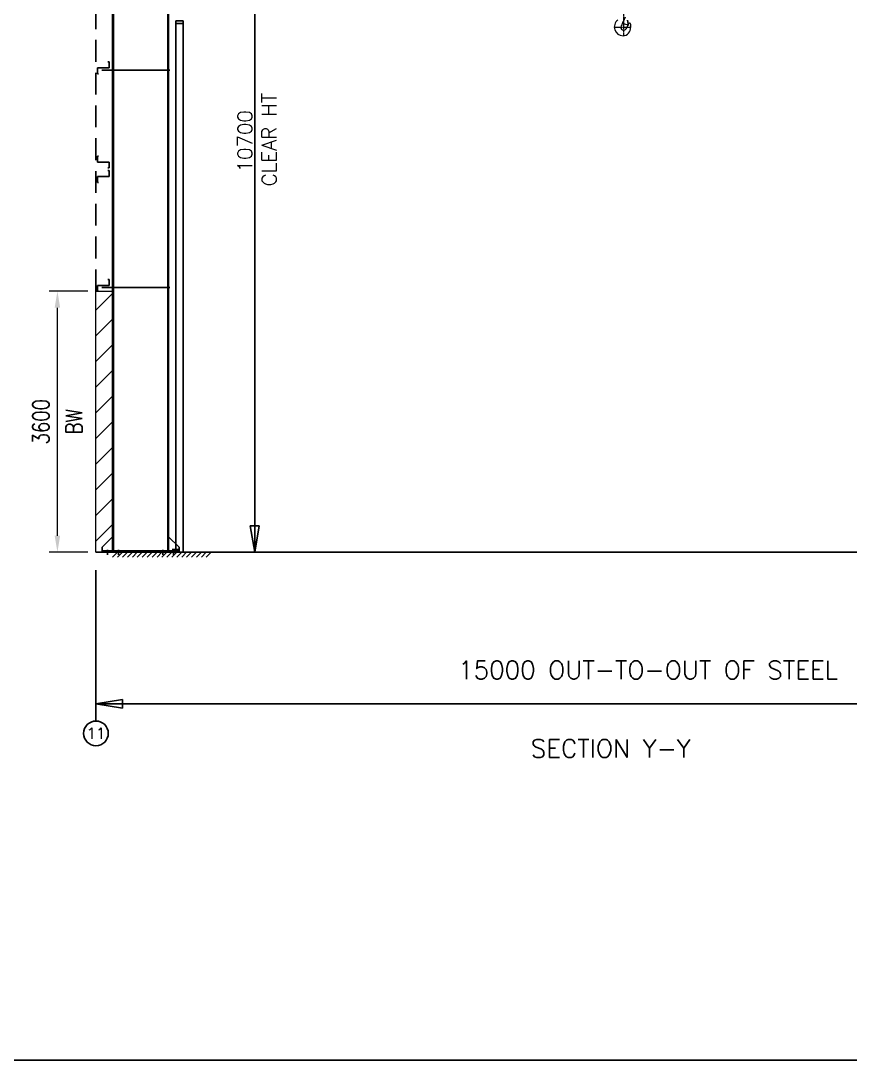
# Model space of a CAD drawing. Header units: millimetres. Extents: x 68421 to 1479662, y -51504 to 144751.
# Drawn here: x 1156041 to 1167479, y 1352 to 15682 of the extents above; entities that cross this region are included whole.
import ezdxf
from ezdxf.enums import TextEntityAlignment as Align

# ---------------------------------------------------------------- set-up
doc = ezdxf.new("R2010")
doc.units = ezdxf.units.MM
doc.header["$LTSCALE"] = 0.35
doc.header["$MEASUREMENT"] = 0
for name, pattern in [('CONTIN', [0, 0, 0]), ('DASHED', [1290.855, 860.57, -430.285]), ('DOT_CENTER', [14, 12, -1, 0, -1])]:
    doc.linetypes.add(name, pattern=pattern)
doc.layers.get('0').update_dxf_attribs({"linetype": 'CONTIN'})
doc.layers.get('Defpoints').update_dxf_attribs({"linetype": 'CONTINUOUS'})
for name, color, linetype in [('1', 7, 'CONTIN'), ('10', 10, 'CONTIN'), ('11', 7, 'CONTIN'), ('12', 6, 'CONTIN'), ('13', 1, 'CONTIN'), ('2', 6, 'CONTIN'), ('22', 7, 'CONTIN'), ('5', 5, 'DASHED')]:
    doc.layers.add(name, color=color, linetype=linetype)
doc.styles.add('SIMPLEX', font='simplex.shx', dxfattribs={"width": 0.8})
doc.dimstyles.new('FOR D', dxfattribs={"dimscale": 114, "dimtxt": 2, "dimasz": 2, "dimexe": 1, "dimexo": 1, "dimgap": 1, "dimtad": 1, "dimdec": 0, "dimzin": 0, "dimdsep": 46, "dimtxsty": 'SIMPLEX', "dimcen": 1, "dimclrd": 6, "dimclre": 6, "dimclrt": 7, "dimadec": 0, "dimazin": 0, "dimtfac": 1, "dimtdec": 0, "dimtofl": 0, "dimtmove": 0, "dimatfit": 3, "dimfxl": 1, "dimtolj": 1, "dimtzin": 0, "dimlwd": 0, "dimlwe": 0, "dimarcsym": 1})

# ---------------------------------------------------------------- blocks, each defined once
blk = doc.blocks.new('ZCOL')
for p, q in [((10.2, 0), (0, 0)), ((0, 0), (0, -25.4)), ((10.2, -2.5), (10.2, 0)), ((-10.2, -25.4), (-10.2, -22.9)), ((0, -25.4), (-10.2, -25.4))]:
    blk.add_line(p, q)
blk = doc.blocks.new('ARROWF')
for p, q in [((0, 0), (-366, 61)), ((-366, 61), (-366, -61)), ((-366, -61), (0, 0))]:
    blk.add_line(p, q)
blk = doc.blocks.new('*D267')
at = {"color": 6, "linetype": 'Continuous', "lineweight": 0}
for p, q in [((1156964, 11955), (1156432, 11955)), ((1156546, 8583), (1156546, 11727)), ((1156964, 8355), (1156432, 8355))]:
    blk.add_line(p, q, dxfattribs=at)
at = {"color": 6, "linetype": 'Continuous', "lineweight": 5}
for points in [[(1156584, 11727), (1156508, 11727), (1156546, 11955)], [(1156508, 8583), (1156584, 8583), (1156546, 8355)]]:
    blk.add_solid(points, dxfattribs=at)
at = {"layer": 'Defpoints', "color": 0, "linetype": 'Continuous', "lineweight": 5}
for p in [(1156546, 11955), (1157078, 11955), (1157078, 8355)]:
    blk.add_point(p, dxfattribs=at)
at = {"color": 7, "linetype": 'Continuous', "lineweight": 5, "char_height": 228, "attachment_point": 5, "rotation": 90, "style": 'SIMPLEX'}
for s, insert in [('\\A1;3600', (1156318, 10155)), ('BW', (1156774, 10155))]:
    blk.add_mtext(s, dxfattribs=dict(at, insert=insert))
blk = doc.blocks.new('GHAGR')
at = {"color": 3, "linetype": 'DOT_CENTER', "lineweight": 0}
for p, q in [((1168236, -29458), (1168236, -29175)), ((1168101, -29416), (1168331, -29416)), ((1168236, -29539), (1168236, -29458))]:
    blk.add_line(p, q, dxfattribs=at)
at = {"color": 3, "linetype": 'Continuous', "lineweight": 0}
for p, q in [((1168215, -29368), (1168216, -29366)), ((1168215, -29368), (1168217, -29369)), ((1168216, -29366), (1168228, -29340)), ((1168218, -29367), (1168216, -29366)), ((1168217, -29369), (1168232, -29339)), ((1168217, -29369), (1168217, -29369)), ((1168296, -29391), (1168217, -29369)), ((1168228, -29340), (1168230, -29338)), ((1168231, -29341), (1168228, -29340)), ((1168230, -29338), (1168260, -29275)), ((1168232, -29339), (1168230, -29338)), ((1168285, -29320), (1168297, -29380)), ((1168296, -29391), (1168299, -29391)), ((1168297, -29380), (1168299, -29391))]:
    blk.add_line(p, q, dxfattribs=at)
at = {"color": 3, "linetype": 'DASHED', "lineweight": 0}
for p, q in [((1168282, -29320), (1168296, -29391)), ((1168294, -29381), (1168297, -29380))]:
    blk.add_line(p, q, dxfattribs=at)
at = {"color": 3, "linetype": 'Continuous', "lineweight": 0}
for centre, radius, start, end in [((1168225, -29416), 120, 126.5666, 270), ((1168088, -29256), 176, 312.7577, 319.6676), ((1168447, -29472), 176, 143.6411, 148.4809), ((1168316, -29376), 13.3, 351.7344, 143.6411), ((1168236, -29416), 42, 132.7577, 180), ((1168236, -29416), 42, 180, 270), ((1168225, -29432), 104, 270, 6.037), ((1168236, -29416), 42, 270, 345.1778), ((1168447, -29472), 176, 152.0031, 165.1778), ((1168503, -29403), 176, 171.7344, 186.037)]:
    blk.add_arc(centre, radius, start, end, dxfattribs=at)

msp = doc.modelspace()

# ---------------------------------------------------------------- hatches: boundary and pattern name
at = {"linetype": 'Continuous', "lineweight": 5}
h = msp.add_hatch(dxfattribs=at)
h.set_pattern_fill('ANSI31', color=256, scale=2000)
h.set_pattern_definition([(45, (-3879.7, 64128.62), (-176.776695, 176.776695), [])])
h.paths.add_polyline_path([(1157077.65004, 11954.51404), (1157307.65006, 11954.51404), (1157307.65006, 8354.51404), (1157077.65004, 8354.51404)])

# ---------------------------------------------------------------- linework, layer by layer
msp.add_lwpolyline([(1157077.65004, 11954.51404), (1157307.65006, 11954.51404), (1157307.65006, 8354.51404), (1157077.65004, 8354.51404)], close=True, dxfattribs=at)
at = {"layer": '1'}
for p, q in [((1157307.65003, 19373.74544), (1157307.65003, 8374.51404)), ((1157317.65004, 8374.51404), (1157317.65004, 19373.74544)), ((1157317.65004, 8374.51404), (1157317.65004, 19373.74544)), ((1158067.65004, 8374.51404), (1158067.65004, 19373.74544)), ((1158067.65004, 8374.51404), (1158067.65004, 19373.74544)), ((1158077.65004, 19373.74544), (1158077.65004, 8374.51404)), ((1158178.47964, 8354.51404), (1158178.47964, 15682.21375)), ((1158178.47964, 15682.21375), (1158280.07974, 15682.21375)), ((1158178.47964, 15644.11414), (1158280.07974, 15644.11414)), ((1158280.07974, 8354.51404), (1158280.07974, 15682.21375)), ((1157158.08213, 15003.61414), (1158095.75221, 15003.61365)), ((1157158.08119, 12003.61487), (1158095.75124, 12003.61463)), ((1157307.65003, 8569.51404), (1157162.65004, 8424.51403)), ((1157307.65003, 8374.51404), (1157307.65003, 8569.51404)), ((1158077.65004, 8374.51404), (1158077.65004, 8569.51404)), ((1158077.65004, 8569.51404), (1158222.65004, 8424.51403)), ((1157162.65004, 8424.51403), (1157162.65004, 8374.51404)), ((1158222.65004, 8374.51404), (1157162.65004, 8374.51404)), ((1157162.65004, 8354.51404), (1157162.65004, 8374.51404)), ((1157307.65003, 8374.51404), (1157162.65004, 8374.51404)), ((1157162.65004, 8354.51404), (1158222.65004, 8354.51404)), ((1157237.65004, 8321.81404), (1157237.65004, 8387.21404)), ((1157317.65004, 8374.51404), (1157307.65003, 8374.51404)), ((1157317.65004, 8374.51404), (1158067.65004, 8374.51404)), ((1157387.65004, 8321.81404), (1157387.65004, 8387.21404)), ((1157997.64998, 8321.81404), (1157997.64998, 8387.21404)), ((1158067.65004, 8374.51404), (1158077.65004, 8374.51404)), ((1158077.65004, 8374.51404), (1158222.65004, 8374.51404)), ((1158126.84999, 8392.61404), (1158228.45009, 8392.61404)), ((1158126.84999, 8354.51404), (1158228.45009, 8354.51404)), ((1158147.65004, 8321.81404), (1158147.65004, 8387.21404)), ((1158222.65004, 8424.51403), (1158222.65004, 8374.51404)), ((1158222.65004, 8354.51404), (1158222.65004, 8374.51404))]:
    msp.add_line(p, q, dxfattribs=at)
at = {"layer": '12'}
for p, q in [((1158937.23671, 8354.51404), (1159390.42714, 8354.51404)), ((1164346.45522, 8354.51404), (1163779.96742, 8354.51404)), ((1157077.65004, 8107.31925), (1157077.65004, 7540.83118)), ((1157077.65004, 7965.69724), (1157077.65004, 6198.25454)), ((1157077.65004, 6028.30794), (1157077.65004, 7608.80969))]:
    msp.add_line(p, q, dxfattribs=at)
at = {"layer": '13'}
msp.add_circle((1157077.65004, 5858.36174), 169.94643, dxfattribs=at)
at = {"layer": '2'}
for p, q in [((1159266.82948, 8354.51404), (1159266.82948, 19397.81384)), ((1157077.65004, 8354.51404), (1172077.65004, 8354.51404)), ((1157307.65006, 8354.51404), (1158683.79408, 8354.51404)), ((1157307.65006, 8286.53547), (1157375.62865, 8354.51404)), ((1157375.62865, 8286.53547), (1157443.6072, 8354.51404)), ((1157443.6072, 8286.53547), (1157511.58577, 8354.51404)), ((1157511.58577, 8286.53547), (1157579.56432, 8354.51404)), ((1157579.56432, 8286.53547), (1157647.54286, 8354.51404)), ((1157647.54286, 8286.53547), (1157715.52144, 8354.51404)), ((1157715.52144, 8286.53547), (1157783.49996, 8354.51404)), ((1157783.49996, 8286.53547), (1157851.47853, 8354.51404)), ((1157851.47853, 8286.53547), (1157919.45699, 8354.51404)), ((1157919.45699, 8286.53547), (1157987.43569, 8354.51404)), ((1157987.43569, 8286.53547), (1158055.41426, 8354.51404)), ((1158055.41426, 8286.53547), (1158123.39284, 8354.51404)), ((1158123.39284, 8286.53547), (1158191.37148, 8354.51404)), ((1158191.37148, 8286.53547), (1158259.35011, 8354.51404)), ((1158259.35011, 8286.53547), (1158327.32863, 8354.51404)), ((1158327.32863, 8286.53547), (1158395.30727, 8354.51404)), ((1158395.30727, 8286.53547), (1158463.2859, 8354.51404)), ((1158463.2859, 8286.53547), (1158531.26454, 8354.51404)), ((1158531.26454, 8286.53547), (1158599.24306, 8354.51404)), ((1158599.24306, 8286.53547), (1158667.2217, 8354.51404)), ((1157077.65004, 6266.23304), (1172077.65004, 6266.23304))]:
    msp.add_line(p, q, dxfattribs=at)
at = {"layer": '22'}
msp.add_line((1150130, 1352.15977), (1181103.71195, 1352.15977), dxfattribs=at)
at = {"layer": '5'}
msp.add_line((1157077.65004, 11954.51404), (1157077.65004, 19854.51404), dxfattribs=at)

# ---------------------------------------------------------------- block references
at = {"linetype": 'Continuous', "lineweight": 5}
msp.add_blockref('GHAGR', (-3879.70152, 45012.65637), dxfattribs=at)
at = {"layer": '10', "yscale": -6.3740158, "zscale": -6.3740158}
for p, xscale, rotation in [((1157258.60213, 15034.51404), 8, 89.99998470000001), ((1157258.60172, 13734.51404), -8, 89.9999846999999), ((1157258.60166, 13534.51404), 8, 89.99998470000001), ((1157258.6012, 12034.51428), 8, 89.99998470000001)]:
    msp.add_blockref('ZCOL', p, dxfattribs=dict(at, xscale=xscale, rotation=rotation))
at = {"layer": '2'}
for p, rotation in [((1159266.82948, 8354.51404), 270), ((1157077.65004, 6266.23304), 180)]:
    msp.add_blockref('ARROWF', p, dxfattribs=dict(at, rotation=rotation))

# ---------------------------------------------------------------- texts
at = {"layer": '11', "style": 'SIMPLEX'}
for s, p in [('CLEAR HT', (1159566.85707, 13400.94617)), ('10700', (1159231.42397, 13592.92029))]:
    msp.add_text(s, height=200, rotation=90, dxfattribs=at).set_placement(p)
for s, p in [('15000 OUT-TO-OUT OF STEEL', (1162070.59096, 6607.63854)), ('SECTION Y-Y', (1163072.59096, 5525))]:
    msp.add_text(s, height=250, dxfattribs=at).set_placement(p)
at = {"layer": '13', "style": 'SIMPLEX'}
msp.add_text('11', height=152.951782, dxfattribs=at).set_placement((1157077.65004, 5858.36174), align=Align.MIDDLE_CENTER)

# ---------------------------------------------------------------- dimensions: what is measured, and where the dimension line sits
at = {"linetype": 'Continuous', "lineweight": 5}
dim = msp.add_linear_dim(base=(1156546.29848, 11954.51404), p1=(1157077.65004, 8354.51404), p2=(1157077.65004, 11954.51404), angle=90, text='<>\\XBW', dimstyle='FOR D', dxfattribs=at)
dim.commit()
dim.dimension.update_dxf_attribs({"geometry": '*D267', "text_midpoint": (1156546.29848, 10154.51404)})

doc.saveas('drawing.dxf')
